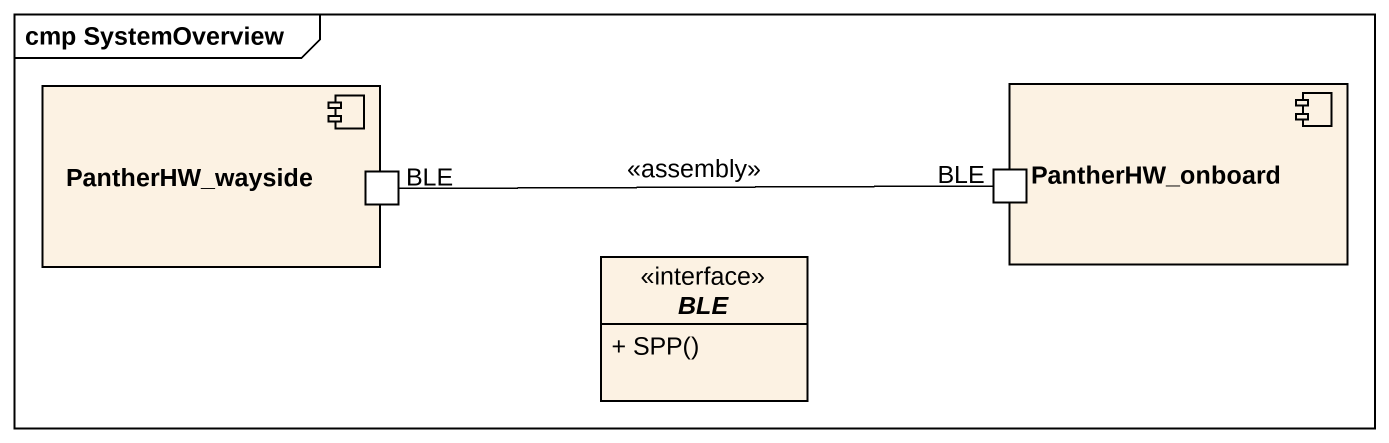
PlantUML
@startuml
mainframe cmp SystemOverview
allowmixing
hide circle
hide empty members
skinparam classAttributeIconSize 0
component PantherHW_wayside {
  port BLE
}
component PantherHW_onboard {
  port "BLE" as BLE_3
}
interface "BLE" as BLE_2 {
  + SPP()
}
BLE -right- BLE_3 : <<assembly>>
@enduml
